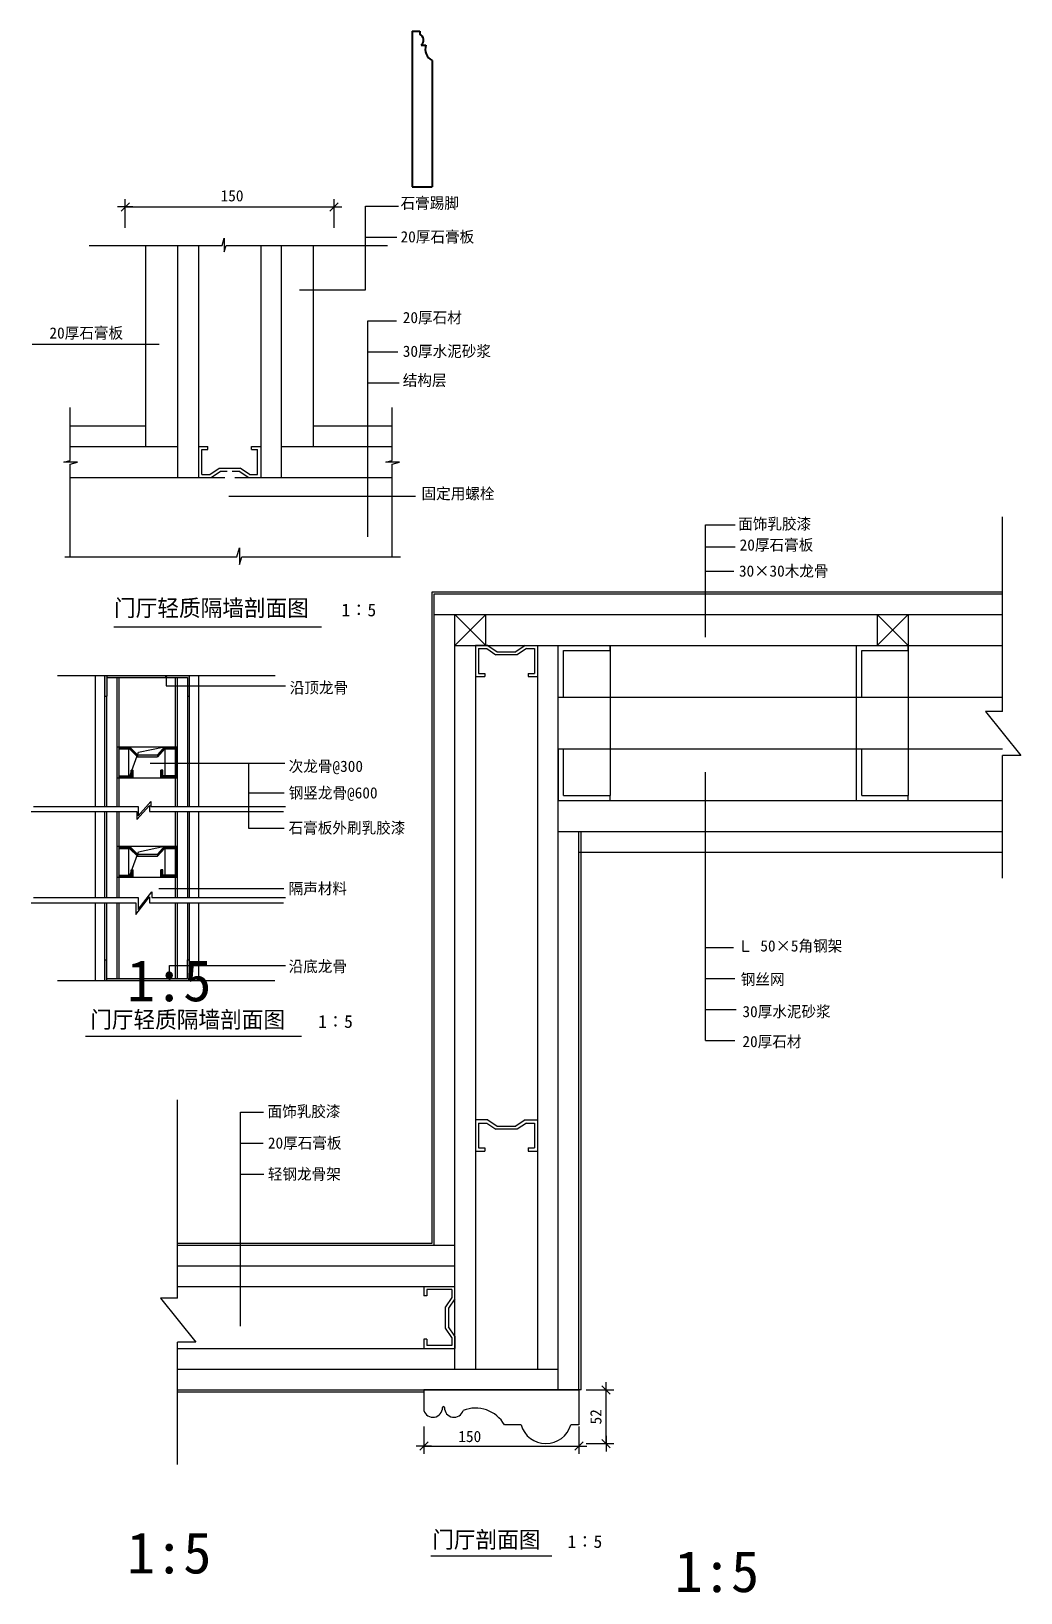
# Model space of a CAD drawing. Header units: metres. Extents: x -30525 to -29569, y 91145 to 92656.
import ezdxf

# ---------------------------------------------------------------- set-up
doc = ezdxf.new("R2010")
doc.units = ezdxf.units.M
for name, color, linetype in [('8', 8, 'Continuous'), ('DIM1', 3, 'Continuous'), ('TEXT', 11, 'Continuous')]:
    doc.layers.add(name, color=color, linetype=linetype)

# ---------------------------------------------------------------- blocks, each defined once
blk = doc.blocks.new('A0062')
at = {"color": 2, "lineweight": 40}
for p, q in [((19650.94, 47753.62), (19655.94, 47753.62)), ((19650.94, 47753.62), (19650.94, 47652.62)), ((19655.94, 47753.62), (19655.94, 47751.62)), ((19656.94, 47744.62), (19659.94, 47744.62)), ((19663.94, 47734.62), (19663.94, 47652.62)), ((19650.94, 47652.62), (19663.94, 47652.62))]:
    blk.add_line(p, q, dxfattribs=at)
for centre, radius, start, end in [((19654.33, 47747.82), 4.12, 309.14, 67.12), ((19667.74, 47741.94), 8.25, 161.05, 242.55)]:
    blk.add_arc(centre, radius, start, end, dxfattribs=at)
blk = doc.blocks.new('DI1')
at = {"color": 4}
blk.add_line((-150, 0), (150, 0), dxfattribs=at)
at = {"color": 1}
blk.add_lwpolyline([(-81.69, -81.69), (80.02, 80.02)], dxfattribs=at)

msp = doc.modelspace()

# ---------------------------------------------------------------- linework, layer by layer
for p, q in [((-30434.38, 92465.34), (-30434.38, 92493.16)), ((-30434.35, 92485.66), (-30232.4, 92485.66)), ((-30232.38, 92465.34), (-30232.38, 92493.16)), ((-30340.67, 92448.5), (-30338.7, 92455.59)), ((-30338.7, 92455.59), (-30338.7, 92442.38)), ((-30469.23, 92448.5), (-30340.67, 92448.5)), ((-30414.38, 92253.94), (-30414.38, 92448.5)), ((-30383.38, 92223.94), (-30383.38, 92448.5)), ((-30338.7, 92442.38), (-30336.85, 92448.5)), ((-30336.85, 92448.5), (-30180.69, 92448.5)), ((-30283.38, 92223.94), (-30283.38, 92448.5)), ((-30252.38, 92253.94), (-30252.38, 92448.5)), ((-30487.57, 92240.5), (-30487.57, 92291.67)), ((-30176.37, 92240.5), (-30176.37, 92291.67)), ((-30487.57, 92273.94), (-30414.38, 92273.94)), ((-30252.38, 92273.94), (-30176.37, 92273.94)), ((-30487.57, 92253.94), (-30383.38, 92253.94)), ((-30363.37, 92253.94), (-30360.37, 92253.94)), ((-30360.37, 92226.94), (-30360.37, 92250.94)), ((-30354.37, 92250.94), (-30354.37, 92253.94)), ((-30312.37, 92250.94), (-30312.37, 92253.94)), ((-30306.37, 92253.94), (-30303.37, 92253.94)), ((-30306.37, 92226.94), (-30306.37, 92250.94)), ((-30283.38, 92253.94), (-30176.37, 92253.94)), ((-30493.69, 92238.66), (-30487.57, 92240.5)), ((-30480.48, 92238.66), (-30493.69, 92238.66)), ((-30487.57, 92236.68), (-30480.48, 92238.66)), ((-30487.57, 92147.29), (-30487.57, 92236.68)), ((-30343.61, 92232.94), (-30323.13, 92232.94)), ((-30342.37, 92229.94), (-30335.68, 92229.94)), ((-30330.88, 92229.94), (-30324.37, 92229.94)), ((-30182.49, 92238.66), (-30176.37, 92240.5)), ((-30169.28, 92238.66), (-30182.49, 92238.66)), ((-30176.37, 92236.68), (-30169.28, 92238.66)), ((-30176.37, 92147.29), (-30176.37, 92236.68)), ((-30487.57, 92223.94), (-30338.04, 92223.94)), ((-30360.37, 92226.94), (-30352.61, 92226.94)), ((-30328.44, 92223.94), (-30176.37, 92223.94)), ((-30314.13, 92226.94), (-30306.37, 92226.94)), ((-30334.07, 92205.76), (-30153.82, 92205.76)), ((-30326.3, 92147.29), (-30323.93, 92155.81)), ((-30323.93, 92155.81), (-30323.93, 92139.95)), ((-30492.59, 92147.29), (-30326.3, 92147.29)), ((-30323.93, 92139.95), (-30321.71, 92147.29)), ((-30321.71, 92147.29), (-30168.23, 92147.29)), ((-30092.67, 92058.45), (-30092.67, 92034.45)), ((-30092.67, 92058.45), (-30084.91, 92058.45)), ((-30074.67, 92055.45), (-30056.67, 92055.45)), ((-30046.43, 92058.45), (-30038.67, 92058.45)), ((-30038.67, 92058.45), (-30038.67, 92034.45)), ((-30086.67, 92034.45), (-30086.67, 92031.45)), ((-30044.67, 92034.45), (-30044.67, 92031.45)), ((-30095.67, 92031.45), (-30092.67, 92031.45)), ((-30038.67, 92031.45), (-30035.67, 92031.45)), ((-29837.42, 91776.23), (-29837.42, 91765.64)), ((-29837.42, 91765.64), (-29831.24, 91765.64)), ((-30092.67, 91599.47), (-30084.91, 91599.47)), ((-30092.67, 91599.47), (-30092.67, 91575.47)), ((-30074.67, 91596.47), (-30056.67, 91596.47)), ((-30046.43, 91599.47), (-30038.67, 91599.47)), ((-30038.67, 91599.47), (-30038.67, 91575.47)), ((-30095.67, 91572.47), (-30092.67, 91572.47)), ((-30086.67, 91575.47), (-30086.67, 91572.47)), ((-30044.67, 91575.47), (-30044.67, 91572.47)), ((-30038.67, 91572.47), (-30035.67, 91572.47)), ((-30145.67, 91441.45), (-30145.67, 91438.45)), ((-30142.67, 91432.45), (-30145.67, 91432.45)), ((-30118.67, 91438.45), (-30142.67, 91438.45)), ((-30118.67, 91438.45), (-30118.67, 91430.69)), ((-30121.67, 91420.45), (-30121.67, 91402.45)), ((-30142.67, 91390.45), (-30145.67, 91390.45)), ((-30145.67, 91384.45), (-30145.67, 91381.45)), ((-30118.67, 91384.45), (-30142.67, 91384.45)), ((-30118.67, 91392.21), (-30118.67, 91384.45)), ((-30145.67, 91341.45), (-30145.67, 91321.45)), ((-29993.67, 91341.45), (-30145.67, 91341.45)), ((-29995.67, 91341.45), (-29995.67, 91307.45)), ((-30127.67, 91324.45), (-30127.67, 91323.82)), ((-30125.67, 91324.45), (-30125.67, 91323.82)), ((-30051.67, 91307.45), (-30067.67, 91307.45)), ((-29995.67, 91307.45), (-30003.67, 91307.45))]:
    msp.add_line(p, q)
for centre, radius, start, end in [((-30136.87, 91324.14), 9.2, 196.97, 1.95), ((-30126.67, 91324.45), 1, 0, 180), ((-30116.47, 91324.14), 9.2, 178.05, 343.03), ((-30095.62, 91291.74), 32.06, 29.34, 112.08), ((-30027.67, 91314.45), 25, 196.26, 343.74)]:
    msp.add_arc(centre, radius, start, end)
at = {"layer": '8'}
msp.add_line((-30340.83, 92232.94), (-30325.91, 92232.94), dxfattribs=at)
at = {"layer": 'DIM1'}
for p, q in [((-30202.07, 92486.53), (-30170.25, 92486.53)), ((-30202.07, 92405.6), (-30202.07, 92486.53)), ((-30202.07, 92456.53), (-30171.88, 92456.53)), ((-30363.37, 92448.5), (-30363.37, 92223.94)), ((-30303.37, 92448.5), (-30303.37, 92223.94)), ((-30266, 92405.6), (-30202.07, 92405.6)), ((-30199.67, 92375.59), (-30172.2, 92375.59)), ((-30199.67, 92166.63), (-30199.67, 92375.59)), ((-30524.34, 92353.02), (-30401.38, 92353.02)), ((-30199.67, 92345.59), (-30170.91, 92345.59)), ((-30199.67, 92315.59), (-30169.62, 92315.59)), ((-30360.37, 92253.94), (-30354.37, 92253.94)), ((-30360.37, 92250.94), (-30354.37, 92250.94)), ((-30312.37, 92253.94), (-30306.37, 92253.94)), ((-30312.37, 92250.94), (-30306.37, 92250.94)), ((-30352.61, 92226.94), (-30343.61, 92232.94)), ((-30351.37, 92223.94), (-30342.37, 92229.94)), ((-30315.37, 92223.94), (-30324.37, 92229.94)), ((-30314.13, 92226.94), (-30323.13, 92232.94)), ((-29586.27, 91997.57), (-29586.27, 92185.98)), ((-29873.25, 92178.22), (-29844.81, 92178.22)), ((-29873.25, 92069.56), (-29873.25, 92178.22)), ((-29873.25, 92156.92), (-29844.81, 92156.92)), ((-29873.25, 92133.42), (-29846.11, 92133.42)), ((-30137.67, 91483.45), (-30137.67, 92113.45)), ((-30137.67, 92113.45), (-29586.27, 92113.45)), ((-30135.67, 92111.45), (-29586.27, 92111.45)), ((-30135.67, 91481.45), (-30135.67, 92111.45)), ((-30445.23, 92079.62), (-30244.48, 92079.62)), ((-30135.67, 92091.45), (-29586.27, 92091.45)), ((-30115.67, 92061.45), (-30085.67, 92091.45)), ((-30115.67, 92091.45), (-30085.67, 92061.45)), ((-30115.67, 91361.45), (-30115.67, 92091.45)), ((-30085.67, 92061.45), (-30085.67, 92091.45)), ((-29707.31, 92061.45), (-29677.31, 92091.45)), ((-29707.31, 92091.45), (-29677.31, 92061.45)), ((-29707.31, 92091.45), (-29707.31, 92061.45)), ((-29677.31, 92091.45), (-29677.31, 91916.45)), ((-30115.67, 92061.45), (-29586.27, 92061.45)), ((-30095.67, 92061.45), (-30095.67, 91361.45)), ((-30083.67, 92061.45), (-30095.67, 92061.45)), ((-30084.91, 92058.45), (-30075.91, 92052.45)), ((-30083.67, 92061.45), (-30074.67, 92055.45)), ((-30055.43, 92052.45), (-30075.91, 92052.45)), ((-30047.67, 92061.45), (-30056.67, 92055.45)), ((-30046.43, 92058.45), (-30055.43, 92052.45)), ((-30047.67, 92061.45), (-30035.67, 92061.45)), ((-30035.67, 92061.45), (-30035.67, 91361.45)), ((-30015.67, 91341.45), (-30015.67, 92061.45)), ((-30010.67, 92011.45), (-30010.67, 92056.45)), ((-30010.67, 92056.45), (-29965.67, 92056.45)), ((-29965.67, 92061.45), (-29965.67, 91916.45)), ((-29965.67, 92056.45), (-29965.67, 92061.45)), ((-29727.31, 91961.45), (-29727.31, 92061.45)), ((-29722.31, 92056.45), (-29677.31, 92056.45)), ((-29722.31, 92011.45), (-29722.31, 92056.45)), ((-29677.31, 92056.45), (-29677.31, 92061.45)), ((-30499.68, 92032.43), (-30289.37, 92032.43)), ((-30463.15, 91905.85), (-30463.15, 92032.43)), ((-30454.15, 91905.85), (-30454.15, 92032.43)), ((-30452.15, 92032.43), (-30452.15, 92012.43)), ((-30372.15, 91905.85), (-30372.15, 92032.43)), ((-30363.15, 91905.85), (-30363.15, 92032.43)), ((-30092.67, 92034.45), (-30086.67, 92034.45)), ((-30044.67, 92034.45), (-30038.67, 92034.45)), ((-30452.15, 92030.43), (-30374.15, 92030.43)), ((-30374.15, 92030.43), (-30374.15, 92012.43)), ((-30092.67, 92031.45), (-30086.67, 92031.45)), ((-30044.67, 92031.45), (-30038.67, 92031.45)), ((-30454.15, 92012.43), (-30452.15, 92012.43)), ((-30374.15, 92012.43), (-30372.15, 92012.43)), ((-30015.67, 92011.45), (-29586.27, 92011.45)), ((-30015.67, 92011.45), (-30010.67, 92011.45)), ((-29727.31, 92011.45), (-29722.31, 92011.45)), ((-29602.6, 91997.57), (-29568.61, 91955.12)), ((-29586.27, 91997.57), (-29602.6, 91997.57)), ((-30442.15, 91933.36), (-30442.15, 91963.36)), ((-30440.15, 91933.36), (-30440.15, 91963.36)), ((-30430.77, 91935.36), (-30430.77, 91961.36)), ((-30385.37, 91933.36), (-30385.37, 91963.36)), ((-30384.15, 91933.36), (-30384.15, 91963.36)), ((-30015.67, 91961.45), (-30015.67, 91911.45)), ((-30015.67, 91961.45), (-29586.27, 91961.45)), ((-30015.67, 91961.45), (-30010.67, 91961.45)), ((-30010.67, 91916.45), (-30010.67, 91961.45)), ((-29727.31, 91911.45), (-29727.31, 91961.45)), ((-29727.31, 91961.45), (-29722.31, 91961.45)), ((-29722.31, 91916.45), (-29722.31, 91961.45)), ((-29568.61, 91955.12), (-29586.27, 91955.12)), ((-29586.27, 91836.52), (-29586.27, 91955.12)), ((-29873.25, 91679.28), (-29873.25, 91938.87)), ((-30015.67, 91911.45), (-29586.27, 91911.45)), ((-30010.67, 91916.45), (-29965.67, 91916.45)), ((-29965.67, 91911.45), (-29965.67, 91916.45)), ((-29722.31, 91916.45), (-29677.31, 91916.45)), ((-29677.31, 91911.45), (-29677.31, 91916.45)), ((-30463.15, 91817.53), (-30463.15, 91900.99)), ((-30454.15, 91817.53), (-30454.15, 91900.99)), ((-30372.15, 91817.53), (-30372.15, 91900.99)), ((-30363.15, 91817.53), (-30363.15, 91900.99)), ((-30015.67, 91881.45), (-29586.27, 91881.45)), ((-29995.67, 91341.45), (-29995.67, 91881.45)), ((-29993.67, 91341.45), (-29993.67, 91881.45)), ((-30442.15, 91837.19), (-30442.15, 91867.19)), ((-30440.15, 91837.19), (-30440.15, 91867.19)), ((-30385.37, 91837.19), (-30385.37, 91867.19)), ((-30384.15, 91837.19), (-30384.15, 91867.19)), ((-30430.77, 91839.19), (-30430.77, 91865.19)), ((-29995.67, 91861.45), (-29586.27, 91861.45)), ((-30463.15, 91737.44), (-30463.15, 91812.66)), ((-30454.15, 91737.44), (-30454.15, 91812.66)), ((-30372.15, 91737.44), (-30372.15, 91812.66)), ((-30363.15, 91737.44), (-30363.15, 91812.66)), ((-29873.25, 91769.28), (-29846.3, 91769.28)), ((-30454.15, 91757.44), (-30452.15, 91757.44)), ((-30454.15, 91757.44), (-30452.15, 91757.44)), ((-30452.15, 91739.44), (-30452.15, 91757.44)), ((-30452.15, 91737.44), (-30452.15, 91757.44)), ((-30374.15, 91757.44), (-30372.15, 91757.44)), ((-30374.15, 91739.44), (-30374.15, 91757.44)), ((-30374.15, 91757.44), (-30372.15, 91757.44)), ((-30374.15, 91739.44), (-30374.15, 91757.44)), ((-30499.83, 91737.44), (-30289.58, 91737.44)), ((-30452.15, 91739.44), (-30374.15, 91739.44)), ((-29873.25, 91739.28), (-29844.99, 91739.28)), ((-29873.25, 91709.28), (-29843.67, 91709.28)), ((-30472.66, 91683.57), (-30264.05, 91683.57)), ((-29873.25, 91679.28), (-29844.99, 91679.28)), ((-30383.87, 91430.12), (-30383.87, 91622.03)), ((-30323.05, 91609.92), (-30300.62, 91609.92)), ((-30323.05, 91403.17), (-30323.05, 91609.92)), ((-30083.67, 91602.47), (-30095.67, 91602.47)), ((-30084.91, 91599.47), (-30075.91, 91593.47)), ((-30083.67, 91602.47), (-30074.67, 91596.47)), ((-30047.67, 91602.47), (-30056.67, 91596.47)), ((-30046.43, 91599.47), (-30055.43, 91593.47)), ((-30047.67, 91602.47), (-30035.67, 91602.47)), ((-30323.05, 91579.92), (-30301.1, 91579.92)), ((-30055.43, 91593.47), (-30075.91, 91593.47)), ((-30092.67, 91575.47), (-30086.67, 91575.47)), ((-30092.67, 91572.47), (-30086.67, 91572.47)), ((-30044.67, 91575.47), (-30038.67, 91575.47)), ((-30044.67, 91572.47), (-30038.67, 91572.47)), ((-30323.05, 91549.92), (-30300.32, 91549.92)), ((-30383.87, 91483.45), (-30137.67, 91483.45)), ((-30383.87, 91481.45), (-30115.67, 91481.45)), ((-30383.87, 91461.45), (-30115.67, 91461.45)), ((-30115.67, 91441.45), (-30115.67, 91461.45)), ((-30383.87, 91430.12), (-30400.2, 91430.12)), ((-30400.2, 91430.12), (-30366.21, 91387.67)), ((-30383.87, 91441.45), (-30115.67, 91441.45)), ((-30145.67, 91438.45), (-30145.67, 91432.45)), ((-30142.67, 91438.45), (-30142.67, 91432.45)), ((-30118.67, 91430.69), (-30124.67, 91421.69)), ((-30115.67, 91429.45), (-30121.67, 91420.45)), ((-30115.67, 91429.45), (-30115.67, 91441.45)), ((-30124.67, 91401.21), (-30124.67, 91421.69)), ((-30118.67, 91392.21), (-30124.67, 91401.21)), ((-30115.67, 91393.45), (-30121.67, 91402.45)), ((-30383.87, 91269.07), (-30383.87, 91387.67)), ((-30366.21, 91387.67), (-30383.87, 91387.67)), ((-30145.67, 91390.45), (-30145.67, 91384.45)), ((-30142.67, 91390.45), (-30142.67, 91384.45)), ((-30115.67, 91393.45), (-30115.67, 91381.45)), ((-30383.87, 91381.45), (-30115.67, 91381.45)), ((-30383.87, 91361.45), (-30015.67, 91361.45)), ((-30383.87, 91341.45), (-29995.67, 91341.45)), ((-30383.87, 91339.45), (-30145.67, 91339.45)), ((-29988.84, 91341.45), (-29961.98, 91341.45)), ((-29969.48, 91289.48), (-29969.48, 91341.43)), ((-30145.67, 91306.03), (-30145.67, 91279.6)), ((-29995.67, 91306.03), (-29995.67, 91279.6)), ((-30145.64, 91287.1), (-29995.69, 91287.1)), ((-29988.84, 91289.45), (-29961.98, 91289.45)), ((-30138.75, 91181.04), (-30021.97, 91181.04))]:
    msp.add_line(p, q, dxfattribs=at)
for points in [[(-30410.08, 91947.57), (-30280.01, 91947.57)], [(-30525.18, 91900.99), (-30422.98, 91900.99), (-30422.98, 91893.11), (-30410.78, 91906.74), (-30410.78, 91900.99), (-30281.45, 91900.99)], [(-30523.07, 91905.85), (-30421.84, 91905.85), (-30421.84, 91896.53), (-30409.64, 91910.4), (-30409.64, 91905.85), (-30279.34, 91905.85)], [(-30523.07, 91817.53), (-30421.84, 91817.53), (-30421.84, 91806.01), (-30408.67, 91823.28), (-30408.67, 91817.53), (-30279.34, 91817.53)], [(-30525.18, 91812.66), (-30423.95, 91812.66), (-30423.95, 91801.14), (-30410.78, 91818.42), (-30410.78, 91812.66), (-30281.45, 91812.66)]]:
    msp.add_lwpolyline(points, dxfattribs=at)
at = {"layer": 'TEXT'}
for p, q in [((-30442.15, 91905.85), (-30442.15, 92030.43)), ((-30440.15, 91963.36), (-30440.15, 92030.43)), ((-30386.15, 92030.43), (-30386.15, 91963.36)), ((-30384.15, 92030.43), (-30384.15, 91905.85)), ((-30452.15, 91905.85), (-30452.15, 92012.43)), ((-30374.15, 92012.43), (-30374.15, 91905.85)), ((-30442.15, 91963.36), (-30384.15, 91963.36)), ((-30440.15, 91961.36), (-30440.15, 91964.29)), ((-30440.15, 91961.36), (-30430.32, 91961.36)), ((-30430.61, 91933.36), (-30421.37, 91958.17)), ((-30430.32, 91963.36), (-30422.6, 91955.73)), ((-30430.32, 91963.36), (-30430.32, 91961.36)), ((-30430.32, 91961.36), (-30422.6, 91953.73)), ((-30421.37, 91958.17), (-30396.4, 91963.36)), ((-30396.4, 91963.36), (-30403.06, 91955.73)), ((-30396.4, 91961.36), (-30403.06, 91953.73)), ((-30396.4, 91963.36), (-30384.15, 91963.36)), ((-30396.4, 91963.36), (-30396.4, 91961.36)), ((-30396.4, 91961.36), (-30386.15, 91961.36)), ((-30396.04, 91961.42), (-30396.04, 91935.04)), ((-30386.15, 91961.36), (-30386.15, 91935.36)), ((-30422.6, 91955.73), (-30403.06, 91955.73)), ((-30422.6, 91955.73), (-30422.6, 91953.73)), ((-30422.6, 91953.73), (-30403.06, 91953.73)), ((-30403.06, 91955.73), (-30403.06, 91953.73)), ((-30315.2, 91947.57), (-30315.2, 91884.85)), ((-30442.15, 91933.36), (-30384.15, 91933.36)), ((-30440.15, 91935.36), (-30428.54, 91935.36)), ((-30440.15, 91905.85), (-30440.15, 91933.36)), ((-30428.54, 91933.36), (-30428.54, 91940.77)), ((-30428.54, 91940.77), (-30426.54, 91940.77)), ((-30426.54, 91933.36), (-30426.54, 91940.77)), ((-30397.87, 91940.77), (-30399.87, 91940.77)), ((-30399.87, 91933.36), (-30399.87, 91940.77)), ((-30384.15, 91933.36), (-30399.87, 91933.36)), ((-30397.87, 91933.36), (-30397.87, 91940.77)), ((-30386.15, 91935.36), (-30397.87, 91935.36)), ((-30386.15, 91933.36), (-30386.15, 91905.85)), ((-30315.2, 91918.8), (-30280.61, 91918.8)), ((-30452.15, 91817.53), (-30452.15, 91900.99)), ((-30442.15, 91817.53), (-30442.15, 91900.99)), ((-30440.15, 91817.53), (-30440.15, 91900.99)), ((-30386.15, 91900.99), (-30386.15, 91817.53)), ((-30384.15, 91900.99), (-30384.15, 91817.53)), ((-30374.15, 91900.99), (-30374.15, 91817.53)), ((-30315.2, 91884.85), (-30280.61, 91884.85)), ((-30442.15, 91867.19), (-30384.15, 91867.19)), ((-30440.15, 91865.19), (-30440.15, 91868.12)), ((-30430.32, 91867.19), (-30430.32, 91865.19)), ((-30430.32, 91867.19), (-30422.6, 91859.56)), ((-30421.37, 91862), (-30396.4, 91867.19)), ((-30396.4, 91867.19), (-30403.06, 91859.56)), ((-30396.4, 91867.19), (-30396.4, 91865.19)), ((-30396.4, 91867.19), (-30384.15, 91867.19)), ((-30440.15, 91865.19), (-30430.32, 91865.19)), ((-30430.61, 91837.19), (-30421.37, 91862)), ((-30430.32, 91865.19), (-30422.6, 91857.56)), ((-30422.6, 91859.56), (-30422.6, 91857.56)), ((-30422.6, 91859.56), (-30403.06, 91859.56)), ((-30422.6, 91857.56), (-30403.06, 91857.56)), ((-30396.4, 91865.19), (-30403.06, 91857.56)), ((-30403.06, 91859.56), (-30403.06, 91857.56)), ((-30396.4, 91865.19), (-30386.15, 91865.19)), ((-30396.04, 91864.87), (-30396.04, 91838.87)), ((-30386.15, 91865.19), (-30386.15, 91839.19)), ((-30442.15, 91837.19), (-30384.15, 91837.19)), ((-30440.15, 91839.19), (-30428.54, 91839.19)), ((-30428.54, 91844.6), (-30426.54, 91844.6)), ((-30428.54, 91837.19), (-30428.54, 91844.6)), ((-30426.54, 91837.19), (-30426.54, 91844.6)), ((-30399.87, 91837.19), (-30399.87, 91844.6)), ((-30397.87, 91844.6), (-30399.87, 91844.6)), ((-30384.15, 91837.19), (-30399.87, 91837.19)), ((-30397.87, 91837.19), (-30397.87, 91844.6)), ((-30386.15, 91839.19), (-30397.87, 91839.19)), ((-30401.78, 91826.39), (-30280.87, 91826.39)), ((-30452.15, 91757.44), (-30452.15, 91812.66)), ((-30442.15, 91739.44), (-30442.15, 91812.66)), ((-30440.15, 91739.44), (-30440.15, 91812.66)), ((-30386.15, 91812.66), (-30386.15, 91739.44)), ((-30384.15, 91812.66), (-30384.15, 91739.44)), ((-30374.15, 91812.66), (-30374.15, 91757.44))]:
    msp.add_line(p, q, dxfattribs=at)
for points in [[(-30395.19, 92031.15, -1), (-30394.19, 92031.15, -1)], [(-30372.81, 91751.92, 1), (-30372.31, 91751.92, 1)], [(-30391.97, 91738.55, 1), (-30390.97, 91738.55, 1)]]:
    msp.add_lwpolyline(points, format="xyb", close=True, dxfattribs=at)
for points in [[(-30394.67, 92031.98), (-30394.67, 92022.34), (-30279.46, 92022.34)], [(-30391.5, 91737.73), (-30391.5, 91751.88), (-30279.51, 91751.88)]]:
    msp.add_lwpolyline(points, dxfattribs=at)
for points in [[(-30454.15, 92032.43), (-30452.15, 92032.43), (-30454.15, 92012.43), (-30452.15, 92012.43)], [(-30452.15, 92032.43), (-30374.15, 92032.43), (-30452.15, 92030.43), (-30374.15, 92030.43)], [(-30374.15, 92032.43), (-30372.15, 92032.43), (-30374.15, 92012.43), (-30372.15, 92012.43)], [(-30442.15, 91963.36), (-30440.15, 91963.36), (-30442.15, 91933.36), (-30440.15, 91933.36)], [(-30440.15, 91963.36), (-30430.32, 91963.36), (-30440.15, 91961.36), (-30430.32, 91961.36)], [(-30430.32, 91963.36), (-30422.6, 91955.73), (-30430.32, 91961.36), (-30422.6, 91953.73)], [(-30403.06, 91955.73), (-30396.4, 91963.36), (-30403.06, 91953.73), (-30396.4, 91961.36)], [(-30396.4, 91963.36), (-30386.15, 91963.36), (-30396.4, 91961.36), (-30386.15, 91961.36)], [(-30386.15, 91963.36), (-30384.15, 91963.36), (-30386.15, 91933.36), (-30384.15, 91933.36)], [(-30422.6, 91955.73), (-30403.06, 91955.73), (-30422.91, 91954.04), (-30403.06, 91953.73)], [(-30422.6, 91954.04), (-30403.06, 91953.73), (-30422.6, 91953.73)], [(-30440.15, 91935.36), (-30428.54, 91935.36), (-30440.15, 91933.36), (-30428.54, 91933.36)], [(-30428.54, 91940.77), (-30426.54, 91940.77), (-30428.54, 91933.36), (-30426.54, 91933.36)], [(-30399.87, 91940.77), (-30397.87, 91940.77), (-30399.87, 91933.36), (-30397.87, 91933.36)], [(-30397.87, 91935.36), (-30386.15, 91935.36), (-30397.87, 91933.36), (-30386.65, 91933.36)], [(-30386.15, 91935.36), (-30386.65, 91933.36), (-30386.15, 91933.36)], [(-30442.15, 91867.19), (-30440.15, 91867.19), (-30442.15, 91837.19), (-30440.15, 91837.19)], [(-30440.15, 91867.19), (-30430.32, 91867.19), (-30440.15, 91865.19), (-30430.32, 91865.19)], [(-30430.32, 91867.19), (-30422.6, 91859.56), (-30430.32, 91865.19), (-30422.6, 91857.56)], [(-30403.06, 91859.56), (-30396.4, 91867.19), (-30403.06, 91857.56), (-30396.4, 91865.19)], [(-30396.4, 91867.19), (-30386.15, 91867.19), (-30396.4, 91865.19), (-30386.15, 91865.19)], [(-30386.15, 91867.19), (-30384.15, 91867.19), (-30386.15, 91837.19), (-30384.15, 91837.19)], [(-30422.6, 91859.56), (-30403.06, 91859.56), (-30422.91, 91857.87), (-30403.06, 91857.56)], [(-30422.6, 91857.87), (-30403.06, 91857.56), (-30422.6, 91857.56)], [(-30440.15, 91839.19), (-30428.54, 91839.19), (-30440.15, 91837.19), (-30428.54, 91837.19)], [(-30428.54, 91844.6), (-30426.54, 91844.6), (-30428.54, 91837.19), (-30426.54, 91837.19)], [(-30399.87, 91844.6), (-30397.87, 91844.6), (-30399.87, 91837.19), (-30397.87, 91837.19)], [(-30397.87, 91839.19), (-30386.15, 91839.19), (-30397.87, 91837.19), (-30386.65, 91837.19)], [(-30386.15, 91839.19), (-30386.65, 91837.19), (-30386.15, 91837.19)], [(-30454.15, 91737.44), (-30452.15, 91737.44), (-30454.15, 91757.44), (-30452.15, 91757.44)], [(-30374.15, 91737.44), (-30372.15, 91737.44), (-30374.15, 91757.44), (-30372.15, 91757.44)], [(-30452.15, 91737.44), (-30374.15, 91737.44), (-30452.15, 91739.44), (-30374.15, 91739.44)]]:
    msp.add_solid(points, dxfattribs=at)

# ---------------------------------------------------------------- block references
at = {"xscale": 0.05, "yscale": 0.05, "zscale": 0.05, "rotation": 180}
msp.add_blockref('DI1', (-30434.38, 92485.66), dxfattribs=at)
at = {"xscale": 0.05, "yscale": 0.05, "zscale": 0.05}
msp.add_blockref('DI1', (-30232.38, 92485.66), dxfattribs=at)
at = {"layer": 'DIM1', "xscale": 0.05, "yscale": 0.05, "zscale": 0.05}
for p, rotation in [((-29969.48, 91341.45), 90), ((-29969.48, 91289.45), 270), ((-30145.67, 91287.1), 180)]:
    msp.add_blockref('DI1', p, dxfattribs=dict(at, rotation=rotation))
msp.add_blockref('DI1', (-29995.67, 91287.1), dxfattribs=at)
at = {"layer": 'TEXT', "xscale": 1.49, "yscale": 1.49, "zscale": 1.49}
msp.add_blockref('A0062', (-59436.94, 21502.72), dxfattribs=at)

# ---------------------------------------------------------------- texts
for s, p in [('150', (-30342.14, 92491.05)), ('固定用螺栓', (-30147.89, 92202.96)), ('150', (-30112.33, 91290.94))]:
    msp.add_text(s, height=10.85).set_placement(p)
msp.add_text('52', height=10.85, rotation=90).set_placement((-29973.97, 91307.97))
at = {"layer": 'TEXT'}
for s, height, p in [('石膏踢脚', 10.85, (-30168.18, 92483.98)), ('20厚石膏板', 10.85, (-30168.18, 92451.39)), ('20厚石材', 10.85, (-30166.04, 92373.25)), ('20厚石膏板', 10.85, (-30507.6, 92358.33)), ('30厚水泥砂浆', 10.85, (-30166.04, 92340.65)), ('结构层', 10.85, (-30166.04, 92312.58)), ('面饰乳胶漆', 10.85, (-29841.75, 92173.7)), ('20厚石膏板', 10.85, (-29840.36, 92153.29)), ('30×30木龙骨', 10.85, (-29841.06, 92128.06)), ('门厅轻质隔墙剖面图 ', 16.1, (-30445.15, 92089.65)), ('1∶5', 12.33, (-30225.28, 92089.67)), ('沿顶龙骨', 10.85, (-30275.32, 92015.19)), ('次龙骨@300', 10.85, (-30276.31, 91939.22)), ('钢竖龙骨@600', 10.85, (-30276.31, 91913.48)), ('石膏板外刷乳胶漆', 10.85, (-30276.37, 91879.64)), ('隔声材料', 10.85, (-30276.37, 91820.95)), ('   50×5角钢架', 10.85, (-29842.52, 91765.44)), ('1:5', 40, (-30432.63, 91717.3)), ('沿底龙骨', 10.85, (-30276.37, 91745.64)), ('钢丝网', 10.85, (-29839.27, 91733.14)), ('门厅轻质隔墙剖面图', 16.1, (-30468.19, 91691.53)), ('1∶5', 12.33, (-30247.86, 91691.57)), ('30厚水泥砂浆', 10.85, (-29837.67, 91701.92)), ('20厚石材', 10.85, (-29837.69, 91672.93)), ('面饰乳胶漆', 10.85, (-30296.79, 91605.38)), ('20厚石膏板', 10.85, (-30296.43, 91574.79)), ('轻钢龙骨架', 10.85, (-30296.43, 91544.75)), ('1:5', 40, (-30432.63, 91163.83)), ('门厅剖面图', 16.1, (-30137.57, 91188.51)), ('1∶5', 12.33, (-30006.75, 91188.55)), ('1:5', 40, (-29903.13, 91145.81))]:
    msp.add_text(s, height=height, dxfattribs=at).set_placement(p)

doc.saveas('drawing.dxf')
